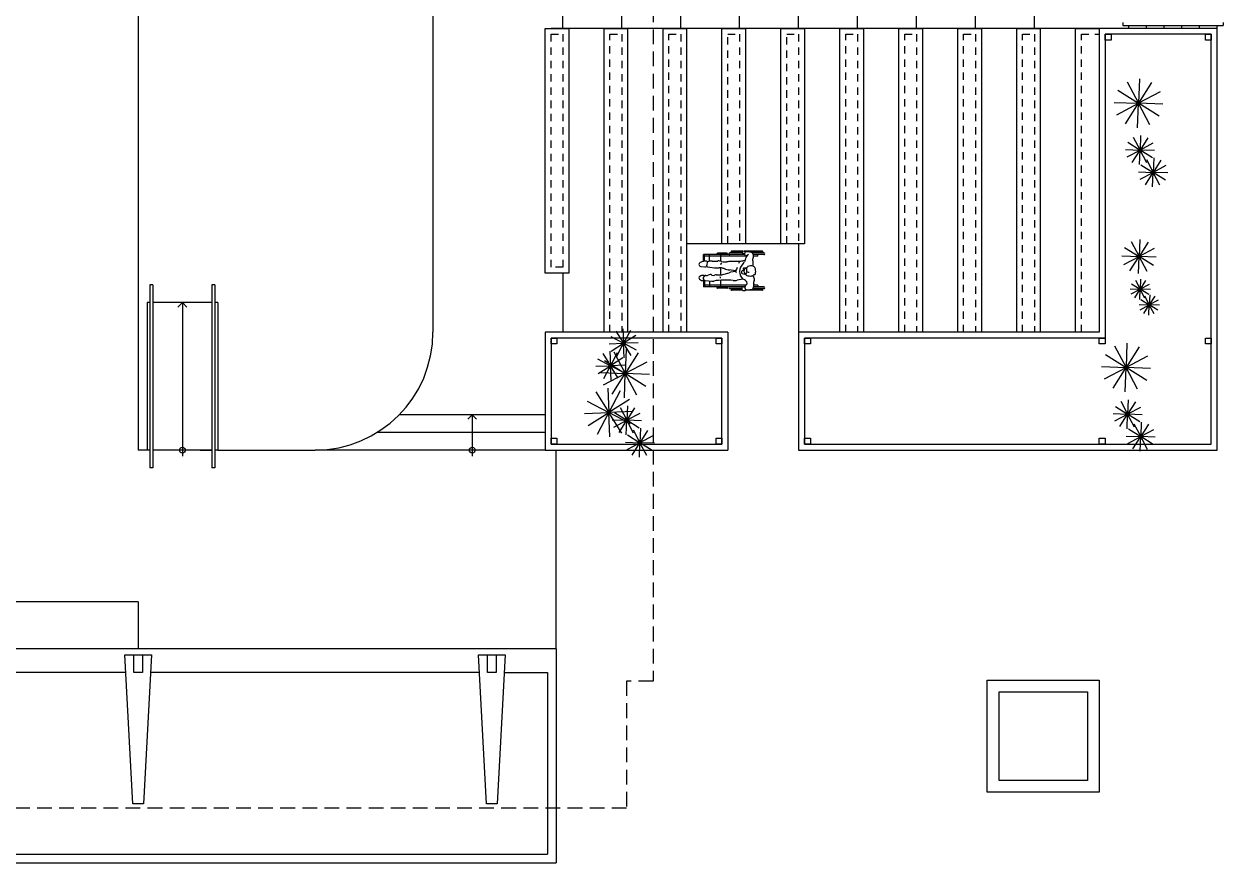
# Model space of a CAD drawing. Header units: inches. Extents: x 542787 to 543192, y 9574025 to 9574373.
# Drawn here: x 543090.91 to 543111.25, y 9574100.13 to 9574114.35 of the extents above; entities that cross this region are included whole.
import ezdxf

# ---------------------------------------------------------------- set-up
doc = ezdxf.new("R2010")
doc.units = ezdxf.units.IN
doc.header["$MEASUREMENT"] = 0
doc.linetypes.add('HIDDEN', pattern=[0.375, 0.25, -0.125])
doc.layers.add('I-ARQ', color=8, linetype='Continuous')

# ---------------------------------------------------------------- blocks, each defined once
blk = doc.blocks.new('MARACANAÚ')
at = {"layer": 'I-ARQ'}
for p, q in [((543235.94, 9574156.956), (543237.84, 9574156.956)), ((543235.94, 9574156.956), (543237.84, 9574156.956)), ((543235.94, 9574155.056), (543235.94, 9574156.956)), ((543237.84, 9574156.956), (543237.84, 9574155.056)), ((543236.14, 9574156.756), (543237.64, 9574156.756)), ((543236.14, 9574155.256), (543236.14, 9574156.756)), ((543237.64, 9574156.756), (543237.64, 9574155.256)), ((543237.64, 9574155.256), (543236.14, 9574155.256)), ((543237.84, 9574155.056), (543235.94, 9574155.056))]:
    blk.add_line(p, q, dxfattribs=at)
blk = doc.blocks.new('_Open90')
at = {"color": 0, "linetype": 'ByBlock', "lineweight": -2}
for p, q in [((0, 0), (-1, 0)), ((-0.5, 0.5), (0, 0)), ((0, 0), (-0.5, -0.5))]:
    blk.add_line(p, q, dxfattribs=at)

msp = doc.modelspace()

# ---------------------------------------------------------------- linework, layer by layer
at = {"layer": 'I-ARQ', "linetype": 'HIDDEN'}
for p, q in [((543101.581, 9574127.012), (543101.581, 9574103.212)), ((543101.581, 9574103.212), (543101.131, 9574103.212)), ((543101.131, 9574103.212), (543101.131, 9574101.062)), ((543101.131, 9574101.062), (543036.581, 9574101.062))]:
    msp.add_line(p, q, dxfattribs=at)
at = {"layer": 'I-ARQ'}
for p, q in [((543097.846, 9574121.13), (543097.846, 9574109.13)), ((543092.846, 9574120.63), (543092.846, 9574109.63)), ((543100.049, 9574114.28), (543100.049, 9574115.98)), ((543101.049, 9574114.28), (543101.049, 9574115.98)), ((543102.049, 9574114.28), (543102.049, 9574115.98)), ((543103.049, 9574114.28), (543103.049, 9574115.98)), ((543104.049, 9574114.28), (543104.049, 9574115.98)), ((543105.049, 9574114.28), (543105.049, 9574115.98)), ((543106.049, 9574114.28), (543106.049, 9574115.98)), ((543107.049, 9574114.28), (543107.049, 9574115.98)), ((543108.049, 9574114.28), (543108.049, 9574115.98)), ((543099.749, 9574110.13), (543099.749, 9574114.28)), ((543099.749, 9574114.28), (543100.149, 9574114.28)), ((543109.149, 9574114.28), (543099.849, 9574114.28)), ((543100.149, 9574114.28), (543100.149, 9574110.13)), ((543100.749, 9574109.13), (543100.749, 9574114.28)), ((543100.749, 9574114.28), (543101.149, 9574114.28)), ((543101.149, 9574114.28), (543101.149, 9574109.13)), ((543101.749, 9574109.13), (543101.749, 9574114.28)), ((543101.749, 9574114.28), (543102.149, 9574114.28)), ((543102.149, 9574114.28), (543102.149, 9574109.13)), ((543102.749, 9574110.63), (543102.749, 9574114.28)), ((543102.749, 9574114.28), (543103.149, 9574114.28)), ((543103.149, 9574114.28), (543103.149, 9574110.63)), ((543103.749, 9574110.63), (543103.749, 9574114.28)), ((543103.749, 9574114.28), (543104.149, 9574114.28)), ((543104.149, 9574114.28), (543104.149, 9574110.63)), ((543104.749, 9574109.13), (543104.749, 9574114.28)), ((543104.749, 9574114.28), (543105.149, 9574114.28)), ((543105.149, 9574114.28), (543105.149, 9574109.13)), ((543105.749, 9574114.28), (543106.149, 9574114.28)), ((543105.749, 9574109.13), (543105.749, 9574114.28)), ((543105.749, 9574114.28), (543106.149, 9574114.28)), ((543106.149, 9574114.28), (543106.149, 9574109.13)), ((543106.749, 9574109.13), (543106.749, 9574114.28)), ((543106.749, 9574114.28), (543107.149, 9574114.28)), ((543107.149, 9574114.28), (543107.149, 9574109.13)), ((543107.749, 9574109.13), (543107.749, 9574114.28)), ((543107.749, 9574114.28), (543108.149, 9574114.28)), ((543108.149, 9574114.28), (543108.149, 9574109.13)), ((543108.749, 9574109.13), (543108.749, 9574114.28)), ((543108.749, 9574114.28), (543109.149, 9574114.28)), ((543109.149, 9574114.28), (543109.149, 9574109.13)), ((543111.149, 9574114.28), (543109.149, 9574114.28)), ((543109.149, 9574114.28), (543109.149, 9574109.13)), ((543109.549, 9574114.38), (543109.549, 9574114.33)), ((543109.549, 9574114.33), (543111.249, 9574114.33)), ((543109.649, 9574114.28), (543109.649, 9574114.33)), ((543109.949, 9574114.28), (543109.949, 9574114.33)), ((543110.249, 9574114.28), (543110.249, 9574114.33)), ((543110.549, 9574114.28), (543110.549, 9574114.33)), ((543110.849, 9574114.28), (543110.849, 9574114.33)), ((543111.149, 9574114.28), (543111.149, 9574114.33)), ((543111.149, 9574107.13), (543111.149, 9574114.28)), ((543111.249, 9574114.38), (543111.249, 9574114.33)), ((543109.249, 9574114.08), (543109.249, 9574114.18)), ((543109.249, 9574114.18), (543109.349, 9574114.18)), ((543111.049, 9574114.18), (543109.249, 9574114.18)), ((543109.249, 9574114.18), (543109.249, 9574109.03)), ((543109.249, 9574114.08), (543109.249, 9574114.18)), ((543109.249, 9574114.18), (543109.349, 9574114.18)), ((543109.349, 9574114.08), (543109.249, 9574114.08)), ((543109.349, 9574114.08), (543109.249, 9574114.08)), ((543109.349, 9574114.18), (543109.349, 9574114.08)), ((543109.349, 9574114.18), (543109.349, 9574114.08)), ((543110.949, 9574114.08), (543110.949, 9574114.18)), ((543110.949, 9574114.18), (543111.049, 9574114.18)), ((543110.949, 9574114.08), (543110.949, 9574114.18)), ((543110.949, 9574114.18), (543111.049, 9574114.18)), ((543111.049, 9574114.08), (543110.949, 9574114.08)), ((543111.049, 9574114.08), (543110.949, 9574114.08)), ((543111.049, 9574114.18), (543111.049, 9574114.08)), ((543111.049, 9574107.23), (543111.049, 9574114.18)), ((543111.049, 9574114.18), (543111.049, 9574114.08)), ((543109.622, 9574113.376), (543109.815, 9574113.01)), ((543109.831, 9574113.424), (543109.815, 9574113.01)), ((543109.464, 9574113.231), (543109.815, 9574113.01)), ((543110.035, 9574113.36), (543109.815, 9574113.01)), ((543110.181, 9574113.203), (543109.815, 9574113.01)), ((543109.401, 9574113.026), (543109.815, 9574113.01)), ((543109.449, 9574112.817), (543109.815, 9574113.01)), ((543109.594, 9574112.66), (543109.815, 9574113.01)), ((543109.799, 9574112.596), (543109.815, 9574113.01)), ((543110.165, 9574112.789), (543109.815, 9574113.01)), ((543110.008, 9574112.644), (543109.815, 9574113.01)), ((543110.228, 9574112.994), (543109.815, 9574113.01)), ((543109.726, 9574112.436), (543109.841, 9574112.218)), ((543109.851, 9574112.464), (543109.841, 9574112.218)), ((543109.973, 9574112.427), (543109.841, 9574112.218)), ((543109.595, 9574112.227), (543109.841, 9574112.218)), ((543109.623, 9574112.103), (543109.841, 9574112.218)), ((543109.633, 9574112.349), (543109.841, 9574112.218)), ((543109.71, 9574112.009), (543109.841, 9574112.218)), ((543109.832, 9574111.972), (543109.841, 9574112.218)), ((543110.06, 9574112.333), (543109.841, 9574112.218)), ((543109.956, 9574112), (543109.841, 9574112.218)), ((543110.05, 9574112.087), (543109.841, 9574112.218)), ((543110.088, 9574112.209), (543109.841, 9574112.218)), ((543109.855, 9574111.969), (543110.063, 9574111.838)), ((543109.948, 9574112.056), (543110.063, 9574111.838)), ((543110.073, 9574112.084), (543110.063, 9574111.838)), ((543110.195, 9574112.047), (543110.063, 9574111.838)), ((543110.281, 9574111.953), (543110.063, 9574111.838)), ((543109.817, 9574111.847), (543110.063, 9574111.838)), ((543109.845, 9574111.723), (543110.063, 9574111.838)), ((543109.932, 9574111.629), (543110.063, 9574111.838)), ((543110.054, 9574111.592), (543110.063, 9574111.838)), ((543110.178, 9574111.62), (543110.063, 9574111.838)), ((543110.272, 9574111.707), (543110.063, 9574111.838)), ((543110.31, 9574111.829), (543110.063, 9574111.838)), ((543102.749, 9574110.63), (543102.149, 9574110.63)), ((543103.149, 9574110.63), (543102.749, 9574110.63)), ((543104.049, 9574110.63), (543102.849, 9574110.63)), ((543104.149, 9574110.63), (543103.749, 9574110.63)), ((543104.049, 9574110.63), (543104.049, 9574109.13)), ((543109.579, 9574110.566), (543109.824, 9574110.412)), ((543109.689, 9574110.668), (543109.824, 9574110.412)), ((543109.835, 9574110.702), (543109.824, 9574110.412)), ((543109.979, 9574110.657), (543109.824, 9574110.412)), ((543110.081, 9574110.547), (543109.824, 9574110.412)), ((543102.438, 9574110.331), (543102.438, 9574110.444)), ((543102.883, 9574110.444), (543102.438, 9574110.444)), ((543103.172, 9574110.419), (543102.438, 9574110.419)), ((543102.45, 9574110.333), (543102.45, 9574110.444)), ((543102.539, 9574110.333), (543102.539, 9574110.444)), ((543102.834, 9574110.469), (543102.673, 9574110.469)), ((543102.834, 9574110.452), (543102.673, 9574110.452)), ((543102.728, 9574110.334), (543102.728, 9574110.444)), ((543103.064, 9574110.327), (543102.866, 9574110.325)), ((543103.095, 9574110.476), (543102.883, 9574110.476)), ((543103.133, 9574110.444), (543102.883, 9574110.444)), ((543103.101, 9574110.502), (543102.91, 9574110.502)), ((543103.094, 9574110.486), (543102.91, 9574110.486)), ((543103.104, 9574110.503), (543103.117, 9574110.506)), ((543103.127, 9574110.504), (543103.136, 9574110.497)), ((543103.434, 9574110.502), (543103.129, 9574110.502)), ((543103.184, 9574110.434), (543103.161, 9574110.406)), ((543103.201, 9574110.444), (543103.167, 9574110.423)), ((543103.18, 9574110.429), (543103.18, 9574110.432)), ((543103.434, 9574110.486), (543103.226, 9574110.486)), ((543103.461, 9574110.476), (543103.262, 9574110.476)), ((543103.357, 9574110.444), (543103.276, 9574110.444)), ((543103.357, 9574110.419), (543103.284, 9574110.419)), ((543103.357, 9574110.419), (543103.357, 9574110.444)), ((543103.461, 9574110.444), (543103.357, 9574110.444)), ((543109.535, 9574110.423), (543109.824, 9574110.412)), ((543109.568, 9574110.277), (543109.824, 9574110.412)), ((543109.67, 9574110.167), (543109.824, 9574110.412)), ((543109.813, 9574110.122), (543109.824, 9574110.412)), ((543110.07, 9574110.258), (543109.824, 9574110.412)), ((543109.96, 9574110.156), (543109.824, 9574110.412)), ((543110.114, 9574110.401), (543109.824, 9574110.412)), ((543100.149, 9574110.13), (543099.749, 9574110.13)), ((543100.049, 9574110.13), (543100.049, 9574109.13)), ((543102.39, 9574110.244), (543102.456, 9574110.237)), ((543102.728, 9574110.101), (543102.728, 9574110.22)), ((543102.765, 9574110.106), (543102.869, 9574110.138)), ((543102.987, 9574110.17), (543102.867, 9574110.185)), ((543102.984, 9574110.159), (543102.896, 9574110.145)), ((543103.128, 9574110.184), (543103.114, 9574110.19)), ((543103.157, 9574110.216), (543103.121, 9574110.217)), ((543103.126, 9574110.151), (543103.127, 9574110.175)), ((543103.126, 9574110.149), (543103.129, 9574110.125)), ((543103.164, 9574110.22), (543103.15, 9574110.212)), ((543103.163, 9574110.207), (543103.164, 9574110.182)), ((543103.277, 9574110.247), (543103.278, 9574110.313)), ((543093.046, 9574109.93), (543093.046, 9574106.83)), ((543093.096, 9574109.93), (543093.046, 9574109.93)), ((543093.096, 9574109.93), (543093.096, 9574106.83)), ((543094.096, 9574109.93), (543094.096, 9574106.83)), ((543094.146, 9574109.93), (543094.096, 9574109.93)), ((543094.146, 9574109.93), (543094.146, 9574106.83)), ((543102.431, 9574110.032), (543102.441, 9574110.016)), ((543102.433, 9574110.058), (543102.452, 9574110.081)), ((543102.438, 9574110.008), (543102.438, 9574109.9)), ((543103.151, 9574109.925), (543102.438, 9574109.925)), ((543102.45, 9574110.008), (543102.45, 9574109.9)), ((543102.456, 9574110.007), (543102.58, 9574109.995)), ((543102.539, 9574109.999), (543102.539, 9574109.9)), ((543102.659, 9574110.101), (543102.727, 9574110.101)), ((543102.728, 9574109.9), (543102.728, 9574110.011)), ((543103.109, 9574110.027), (543103.006, 9574110.009)), ((543103.158, 9574110.101), (543103.139, 9574110.111)), ((543103.357, 9574109.925), (543103.291, 9574109.925)), ((543103.357, 9574109.925), (543103.357, 9574109.9)), ((543109.697, 9574109.95), (543109.843, 9574109.858)), ((543109.763, 9574110.01), (543109.843, 9574109.858)), ((543109.85, 9574110.03), (543109.843, 9574109.858)), ((543109.935, 9574110.004), (543109.843, 9574109.858)), ((543109.996, 9574109.938), (543109.843, 9574109.858)), ((543102.883, 9574109.9), (543102.438, 9574109.9)), ((543102.834, 9574109.892), (543102.673, 9574109.892)), ((543102.834, 9574109.875), (543102.673, 9574109.875)), ((543103.1, 9574109.9), (543102.883, 9574109.9)), ((543103.084, 9574109.868), (543102.883, 9574109.868)), ((543103.087, 9574109.858), (543102.91, 9574109.858)), ((543103.098, 9574109.842), (543102.91, 9574109.842)), ((543103.132, 9574109.9), (543103.112, 9574109.9)), ((543103.113, 9574109.837), (543103.136, 9574109.837)), ((543103.434, 9574109.842), (543103.152, 9574109.842)), ((543103.179, 9574109.849), (543103.261, 9574109.857)), ((543103.434, 9574109.858), (543103.262, 9574109.858)), ((543103.461, 9574109.868), (543103.275, 9574109.868)), ((543103.357, 9574109.9), (543103.284, 9574109.9)), ((543103.461, 9574109.9), (543103.357, 9574109.9)), ((543109.671, 9574109.864), (543109.843, 9574109.858)), ((543109.69, 9574109.777), (543109.843, 9574109.858)), ((543109.751, 9574109.712), (543109.843, 9574109.858)), ((543109.836, 9574109.685), (543109.843, 9574109.858)), ((543109.924, 9574109.705), (543109.843, 9574109.858)), ((543109.989, 9574109.766), (543109.843, 9574109.858)), ((543110.016, 9574109.851), (543109.843, 9574109.858)), ((543109.918, 9574109.744), (543109.998, 9574109.592)), ((543110.005, 9574109.764), (543109.998, 9574109.592)), ((543110.09, 9574109.738), (543109.998, 9574109.592)), ((543092.846, 9574109.63), (543092.846, 9574107.13)), ((543093.046, 9574109.63), (543092.996, 9574109.63)), ((543092.996, 9574109.63), (543092.996, 9574107.13)), ((543094.096, 9574109.63), (543093.096, 9574109.63)), ((543094.196, 9574109.63), (543094.146, 9574109.63)), ((543094.196, 9574109.63), (543094.196, 9574107.13)), ((543109.826, 9574109.598), (543109.998, 9574109.592)), ((543109.846, 9574109.511), (543109.998, 9574109.592)), ((543109.852, 9574109.684), (543109.998, 9574109.592)), ((543109.906, 9574109.446), (543109.998, 9574109.592)), ((543109.992, 9574109.419), (543109.998, 9574109.592)), ((543110.151, 9574109.672), (543109.998, 9574109.592)), ((543110.079, 9574109.439), (543109.998, 9574109.592)), ((543110.144, 9574109.5), (543109.998, 9574109.592)), ((543110.171, 9574109.585), (543109.998, 9574109.592)), ((543102.849, 9574109.13), (543099.749, 9574109.13)), ((543099.749, 9574109.13), (543099.749, 9574107.13)), ((543101.149, 9574109.13), (543100.749, 9574109.13)), ((543100.948, 9574109.149), (543101.08, 9574108.941)), ((543101.07, 9574109.187), (543101.08, 9574108.941)), ((543101.195, 9574109.159), (543101.08, 9574108.941)), ((543102.149, 9574109.13), (543101.749, 9574109.13)), ((543102.849, 9574109.13), (543102.849, 9574107.13)), ((543109.149, 9574109.13), (543104.049, 9574109.13)), ((543104.049, 9574109.13), (543104.049, 9574107.13)), ((543105.149, 9574109.13), (543104.749, 9574109.13)), ((543106.149, 9574109.13), (543105.749, 9574109.13)), ((543107.149, 9574109.13), (543106.749, 9574109.13)), ((543108.149, 9574109.13), (543107.749, 9574109.13)), ((543109.149, 9574109.13), (543108.749, 9574109.13)), ((543102.749, 9574109.03), (543099.849, 9574109.03)), ((543099.849, 9574109.03), (543099.849, 9574107.23)), ((543099.849, 9574108.93), (543099.849, 9574109.03)), ((543099.849, 9574109.03), (543099.949, 9574109.03)), ((543099.949, 9574108.93), (543099.849, 9574108.93)), ((543099.949, 9574109.03), (543099.949, 9574108.93)), ((543100.833, 9574108.931), (543101.08, 9574108.941)), ((543100.861, 9574109.056), (543101.08, 9574108.941)), ((543100.871, 9574108.809), (543101.08, 9574108.941)), ((543100.964, 9574108.723), (543101.08, 9574108.941)), ((543101.288, 9574109.072), (543101.08, 9574108.941)), ((543101.326, 9574108.95), (543101.08, 9574108.941)), ((543101.089, 9574108.694), (543101.08, 9574108.941)), ((543101.211, 9574108.732), (543101.08, 9574108.941)), ((543101.298, 9574108.826), (543101.08, 9574108.941)), ((543102.649, 9574108.93), (543102.649, 9574109.03)), ((543102.649, 9574109.03), (543102.749, 9574109.03)), ((543102.749, 9574108.93), (543102.649, 9574108.93)), ((543102.749, 9574107.23), (543102.749, 9574109.03)), ((543102.749, 9574109.03), (543102.749, 9574108.93)), ((543109.249, 9574109.03), (543104.149, 9574109.03)), ((543104.149, 9574109.03), (543104.149, 9574107.23)), ((543104.149, 9574108.93), (543104.149, 9574109.03)), ((543104.149, 9574109.03), (543104.249, 9574109.03)), ((543104.249, 9574108.93), (543104.149, 9574108.93)), ((543104.249, 9574109.03), (543104.249, 9574108.93)), ((543109.149, 9574108.93), (543109.149, 9574109.03)), ((543109.149, 9574109.03), (543109.249, 9574109.03)), ((543109.249, 9574108.93), (543109.149, 9574108.93)), ((543109.249, 9574109.03), (543109.249, 9574108.93)), ((543109.41, 9574108.897), (543109.604, 9574108.531)), ((543109.619, 9574108.944), (543109.604, 9574108.531)), ((543110.949, 9574108.93), (543110.949, 9574109.03)), ((543110.949, 9574109.03), (543111.049, 9574109.03)), ((543111.049, 9574108.93), (543110.949, 9574108.93)), ((543111.049, 9574109.03), (543111.049, 9574108.93)), ((543100.726, 9574108.769), (543100.858, 9574108.561)), ((543100.848, 9574108.807), (543100.858, 9574108.561)), ((543100.973, 9574108.779), (543100.858, 9574108.561)), ((543100.915, 9574108.794), (543101.108, 9574108.427)), ((543101.124, 9574108.841), (543101.108, 9574108.427)), ((543101.329, 9574108.778), (543101.108, 9574108.427)), ((543109.253, 9574108.751), (543109.604, 9574108.531)), ((543109.824, 9574108.881), (543109.604, 9574108.531)), ((543109.97, 9574108.724), (543109.604, 9574108.531)), ((543100.611, 9574108.551), (543100.858, 9574108.561)), ((543100.64, 9574108.676), (543100.858, 9574108.561)), ((543100.649, 9574108.429), (543100.858, 9574108.561)), ((543100.743, 9574108.343), (543100.858, 9574108.561)), ((543100.758, 9574108.648), (543101.108, 9574108.427)), ((543101.066, 9574108.692), (543100.858, 9574108.561)), ((543101.104, 9574108.57), (543100.858, 9574108.561)), ((543100.989, 9574108.352), (543100.858, 9574108.561)), ((543100.867, 9574108.314), (543100.858, 9574108.561)), ((543101.076, 9574108.446), (543100.858, 9574108.561)), ((543101.475, 9574108.621), (543101.108, 9574108.427)), ((543109.19, 9574108.547), (543109.604, 9574108.531)), ((543109.237, 9574108.338), (543109.604, 9574108.531)), ((543109.383, 9574108.18), (543109.604, 9574108.531)), ((543109.588, 9574108.117), (543109.604, 9574108.531)), ((543109.954, 9574108.31), (543109.604, 9574108.531)), ((543109.797, 9574108.165), (543109.604, 9574108.531)), ((543110.017, 9574108.515), (543109.604, 9574108.531)), ((543100.695, 9574108.443), (543101.108, 9574108.427)), ((543100.742, 9574108.234), (543101.108, 9574108.427)), ((543100.888, 9574108.077), (543101.108, 9574108.427)), ((543101.093, 9574108.014), (543101.108, 9574108.427)), ((543101.459, 9574108.207), (543101.108, 9574108.427)), ((543101.302, 9574108.061), (543101.108, 9574108.427)), ((543101.522, 9574108.412), (543101.108, 9574108.427)), ((543100.61, 9574108.119), (543100.831, 9574107.769)), ((543100.815, 9574108.182), (543100.831, 9574107.769)), ((543101.024, 9574108.135), (543100.831, 9574107.769)), ((543100.465, 9574107.962), (543100.831, 9574107.769)), ((543101.181, 9574107.989), (543100.831, 9574107.769)), ((543101.145, 9574107.882), (543101.135, 9574107.635)), ((543109.515, 9574107.957), (543109.63, 9574107.739)), ((543109.64, 9574107.985), (543109.63, 9574107.739)), ((543109.762, 9574107.947), (543109.63, 9574107.739)), ((543099.749, 9574107.73), (543097.274, 9574107.73)), ((543100.417, 9574107.753), (543100.831, 9574107.769)), ((543100.48, 9574107.548), (543100.831, 9574107.769)), ((543100.638, 9574107.403), (543100.831, 9574107.769)), ((543101.245, 9574107.785), (543100.831, 9574107.769)), ((543100.847, 9574107.355), (543100.831, 9574107.769)), ((543101.051, 9574107.418), (543100.831, 9574107.769)), ((543101.197, 9574107.576), (543100.831, 9574107.769)), ((543100.927, 9574107.767), (543101.135, 9574107.635)), ((543101.02, 9574107.854), (543101.135, 9574107.635)), ((543101.267, 9574107.844), (543101.135, 9574107.635)), ((543101.353, 9574107.75), (543101.135, 9574107.635)), ((543109.384, 9574107.748), (543109.63, 9574107.739)), ((543109.412, 9574107.624), (543109.63, 9574107.739)), ((543109.422, 9574107.87), (543109.63, 9574107.739)), ((543109.499, 9574107.53), (543109.63, 9574107.739)), ((543109.621, 9574107.492), (543109.63, 9574107.739)), ((543109.848, 9574107.854), (543109.63, 9574107.739)), ((543109.745, 9574107.521), (543109.63, 9574107.739)), ((543109.839, 9574107.607), (543109.63, 9574107.739)), ((543109.877, 9574107.729), (543109.63, 9574107.739)), ((543100.889, 9574107.645), (543101.135, 9574107.635)), ((543100.917, 9574107.52), (543101.135, 9574107.635)), ((543101.004, 9574107.427), (543101.135, 9574107.635)), ((543101.126, 9574107.389), (543101.135, 9574107.635)), ((543101.25, 9574107.417), (543101.135, 9574107.635)), ((543101.344, 9574107.504), (543101.135, 9574107.635)), ((543101.382, 9574107.626), (543101.135, 9574107.635)), ((543101.242, 9574107.473), (543101.357, 9574107.255)), ((543101.367, 9574107.502), (543101.357, 9574107.255)), ((543109.644, 9574107.49), (543109.852, 9574107.359)), ((543109.737, 9574107.577), (543109.852, 9574107.359)), ((543109.862, 9574107.605), (543109.852, 9574107.359)), ((543109.984, 9574107.567), (543109.852, 9574107.359)), ((543110.07, 9574107.474), (543109.852, 9574107.359)), ((543099.749, 9574107.43), (543096.9, 9574107.43)), ((543099.849, 9574107.23), (543099.849, 9574107.33)), ((543099.849, 9574107.33), (543099.949, 9574107.33)), ((543099.949, 9574107.33), (543099.949, 9574107.23)), ((543101.148, 9574107.387), (543101.357, 9574107.255)), ((543101.488, 9574107.464), (543101.357, 9574107.255)), ((543101.575, 9574107.37), (543101.357, 9574107.255)), ((543102.649, 9574107.23), (543102.649, 9574107.33)), ((543102.649, 9574107.33), (543102.749, 9574107.33)), ((543102.749, 9574107.33), (543102.749, 9574107.23)), ((543104.149, 9574107.23), (543104.149, 9574107.33)), ((543104.149, 9574107.33), (543104.249, 9574107.33)), ((543104.249, 9574107.33), (543104.249, 9574107.23)), ((543109.149, 9574107.23), (543109.149, 9574107.33)), ((543109.149, 9574107.33), (543109.249, 9574107.33)), ((543109.249, 9574107.33), (543109.249, 9574107.23)), ((543109.606, 9574107.368), (543109.852, 9574107.359)), ((543109.634, 9574107.244), (543109.852, 9574107.359)), ((543109.721, 9574107.15), (543109.852, 9574107.359)), ((543109.843, 9574107.112), (543109.852, 9574107.359)), ((543109.967, 9574107.141), (543109.852, 9574107.359)), ((543110.061, 9574107.227), (543109.852, 9574107.359)), ((543110.099, 9574107.349), (543109.852, 9574107.359)), ((543092.996, 9574107.13), (543092.846, 9574107.13)), ((543093.046, 9574107.13), (543092.996, 9574107.13)), ((543094.096, 9574107.13), (543093.096, 9574107.13)), ((543093.896, 9574107.13), (543094.096, 9574107.13)), ((543094.196, 9574107.13), (543094.146, 9574107.13)), ((543094.196, 9574107.13), (543095.846, 9574107.13)), ((543099.749, 9574107.13), (543095.846, 9574107.13)), ((543099.749, 9574107.13), (543102.849, 9574107.13)), ((543099.849, 9574107.23), (543102.749, 9574107.23)), ((543099.949, 9574107.23), (543099.849, 9574107.23)), ((543099.938, 9574103.76), (543099.938, 9574107.13)), ((543101.111, 9574107.265), (543101.357, 9574107.255)), ((543101.139, 9574107.14), (543101.357, 9574107.255)), ((543101.226, 9574107.047), (543101.357, 9574107.255)), ((543101.348, 9574107.009), (543101.357, 9574107.255)), ((543101.472, 9574107.037), (543101.357, 9574107.255)), ((543101.566, 9574107.124), (543101.357, 9574107.255)), ((543101.603, 9574107.246), (543101.357, 9574107.255)), ((543102.749, 9574107.23), (543102.649, 9574107.23)), ((543104.049, 9574107.13), (543111.149, 9574107.13)), ((543104.149, 9574107.23), (543111.049, 9574107.23)), ((543104.249, 9574107.23), (543104.149, 9574107.23)), ((543109.249, 9574107.23), (543109.149, 9574107.23)), ((543093.096, 9574106.83), (543093.046, 9574106.83)), ((543094.146, 9574106.83), (543094.096, 9574106.83)), ((543092.846, 9574104.56), (543075.634, 9574104.56)), ((543092.846, 9574104.56), (543092.846, 9574103.76)), ((543093.071, 9574103.76), (543056.621, 9574103.76)), ((543099.938, 9574103.76), (543060.755, 9574103.76)), ((543092.754, 9574101.13), (543092.621, 9574103.66)), ((543092.621, 9574103.66), (543093.071, 9574103.66)), ((543092.771, 9574103.36), (543092.771, 9574103.66)), ((543092.771, 9574103.66), (543092.921, 9574103.66)), ((543092.921, 9574103.66), (543092.921, 9574103.36)), ((543093.071, 9574103.66), (543092.938, 9574101.13)), ((543098.754, 9574101.13), (543098.621, 9574103.66)), ((543098.621, 9574103.66), (543099.071, 9574103.66)), ((543098.771, 9574103.66), (543098.921, 9574103.66)), ((543098.771, 9574103.36), (543098.771, 9574103.66)), ((543098.921, 9574103.66), (543098.921, 9574103.36)), ((543099.071, 9574103.66), (543098.938, 9574101.13)), ((543099.938, 9574103.76), (543099.938, 9574100.13)), ((543092.637, 9574103.36), (543087.055, 9574103.36)), ((543092.921, 9574103.36), (543092.771, 9574103.36)), ((543098.637, 9574103.36), (543093.055, 9574103.36)), ((543098.921, 9574103.36), (543098.771, 9574103.36)), ((543099.055, 9574103.36), (543099.788, 9574103.36)), ((543099.788, 9574103.36), (543099.788, 9574100.28)), ((543092.938, 9574101.13), (543092.754, 9574101.13)), ((543098.938, 9574101.13), (543098.754, 9574101.13)), ((543055.904, 9574100.28), (543099.788, 9574100.28)), ((543055.754, 9574100.13), (543099.938, 9574100.13))]:
    msp.add_line(p, q, dxfattribs=at)
at = {"layer": 'I-ARQ', "linetype": 'HIDDEN', "ltscale": 0.5}
for p, q in [((543099.849, 9574110.23), (543099.849, 9574114.18)), ((543099.849, 9574114.18), (543100.049, 9574114.18)), ((543100.049, 9574114.18), (543100.049, 9574110.23)), ((543100.849, 9574109.13), (543100.849, 9574114.18)), ((543100.849, 9574114.18), (543101.049, 9574114.18)), ((543101.049, 9574114.18), (543101.049, 9574109.13)), ((543101.849, 9574109.13), (543101.849, 9574114.18)), ((543101.849, 9574114.18), (543102.049, 9574114.18)), ((543102.049, 9574114.18), (543102.049, 9574109.13)), ((543102.849, 9574110.63), (543102.849, 9574114.18)), ((543102.849, 9574114.18), (543103.049, 9574114.18)), ((543103.049, 9574114.18), (543103.049, 9574110.63)), ((543103.849, 9574110.63), (543103.849, 9574114.18)), ((543103.849, 9574114.18), (543104.049, 9574114.18)), ((543104.049, 9574114.18), (543104.049, 9574110.63)), ((543104.849, 9574109.13), (543104.849, 9574114.18)), ((543104.849, 9574114.18), (543105.049, 9574114.18)), ((543105.049, 9574114.18), (543105.049, 9574109.13)), ((543105.849, 9574109.13), (543105.849, 9574114.18)), ((543105.849, 9574114.18), (543106.049, 9574114.18)), ((543106.049, 9574114.18), (543106.049, 9574109.13)), ((543106.849, 9574109.13), (543106.849, 9574114.18)), ((543106.849, 9574114.18), (543107.049, 9574114.18)), ((543107.049, 9574114.18), (543107.049, 9574109.13)), ((543107.849, 9574109.13), (543107.849, 9574114.18)), ((543107.849, 9574114.18), (543108.049, 9574114.18)), ((543108.049, 9574114.18), (543108.049, 9574109.13)), ((543108.849, 9574109.13), (543108.849, 9574114.18)), ((543108.849, 9574114.18), (543109.149, 9574114.18)), ((543109.149, 9574114.18), (543109.149, 9574109.13)), ((543103.049, 9574110.63), (543102.849, 9574110.63)), ((543104.049, 9574110.63), (543103.849, 9574110.63)), ((543100.049, 9574110.23), (543099.849, 9574110.23)), ((543101.049, 9574109.13), (543100.849, 9574109.13)), ((543102.049, 9574109.13), (543101.849, 9574109.13)), ((543105.049, 9574109.13), (543104.849, 9574109.13)), ((543106.049, 9574109.13), (543105.849, 9574109.13)), ((543107.049, 9574109.13), (543106.849, 9574109.13)), ((543108.049, 9574109.13), (543107.849, 9574109.13)), ((543109.149, 9574109.13), (543108.849, 9574109.13))]:
    msp.add_line(p, q, dxfattribs=at)
at = {"layer": 'I-ARQ'}
for points in [[(543093.596, 9574109.48), (543093.596, 9574107.03)], [(543098.512, 9574107.58), (543098.512, 9574107.03)]]:
    msp.add_lwpolyline(points, dxfattribs=at)
for centre in [(543093.596, 9574107.13), (543098.512, 9574107.13)]:
    msp.add_circle(centre, 0.05, dxfattribs=at)
for centre, radius, start, end in [((543102.467, 9574110.146), 0.187, 99.023, 117.4622), ((543102.508, 9574109.982), 0.355, 98.261, 101.3967), ((543102.47, 9574110.244), 0.0906, 62.6529, 98.261), ((543102.531, 9574110.294), 0.0365, 104.8355, 163.4823), ((543102.572, 9574110.137), 0.198, 86.3024, 104.8355), ((543102.628, 9574111.006), 0.673, 266.3024, 274.4975), ((543102.673, 9574110.46), 0.00864, 90, 270), ((543102.696, 9574110.142), 0.195, 74.1699, 94.4975), ((543102.803, 9574110.52), 0.199, 254.1699, 277.4493), ((543102.867, 9574110.03), 0.295, 90.312, 97.4493), ((543102.834, 9574110.46), 0.00864, 270, 90), ((543102.883, 9574110.46), 0.0159, 90, 270), ((543102.91, 9574110.494), 0.00794, 90, 270), ((543103.081, 9574110.276), 0.0554, 115.1049, 158.8275), ((543103.135, 9574110.108), 0.23, 90.5698, 108.0744), ((543103.126, 9574110.484), 0.032, 154.4064, 217.78), ((543103.105, 9574110.494), 0.00949, 100.699, 154.4064), ((543103.111, 9574110.473), 0.0134, 217.78, 277.8265), ((543103.073, 9574110.335), 0.0567, 310.6612, 345.644), ((543103.116, 9574110.435), 0.0245, 49.4894, 97.8265), ((543103.12, 9574110.493), 0.013, 53.805, 100.699), ((543103.562, 9574110.21), 0.447, 155.8172, 165.644), ((543103.214, 9574110.457), 0.0817, 166.2891, 194.3528), ((543103.153, 9574110.472), 0.0187, 89.2953, 166.2891), ((543103.156, 9574110.442), 0.0216, 194.3528, 301.0291), ((543103.129, 9574110.488), 0.0112, 346.4185, 53.805), ((543103.143, 9574109.671), 0.82, 83.5457, 89.2953), ((543103.206, 9574110.37), 0.0578, 141.1007, 155.8172), ((543103.227, 9574110.416), 0.0693, 59.4259, 83.5457), ((543103.227, 9574110.416), 0.0693, 55.4123, 59.4259), ((543103.254, 9574110.456), 0.0213, 356.2268, 55.4123), ((543103.314, 9574110.36), 0.0463, 143.1315, 206.463), ((543103.222, 9574110.314), 0.0567, 358.7191, 26.463), ((543103.331, 9574110.451), 0.0555, 176.2268, 205.2149), ((543103.246, 9574110.411), 0.0382, 323.1315, 12.1076), ((543103.246, 9574110.411), 0.0382, 12.1076, 25.2149), ((543103.434, 9574110.494), 0.00794, 270, 90), ((543103.461, 9574110.46), 0.0159, 270, 90), ((543102.394, 9574110.279), 0.035, 111.9692, 263.7627), ((543102.466, 9574110.326), 0.0899, 263.7627, 289.5493), ((543102.643, 9574110.26), 0.154, 163.4823, 181.2881), ((543102.512, 9574110.257), 0.0223, 181.2881, 225.4711), ((543102.512, 9574110.257), 0.0223, 225.4711, 261.839), ((543102.833, 9574112.5), 2.288, 261.839, 265.583), ((543102.675, 9574110.455), 0.237, 265.583, 276.056), ((543102.719, 9574110.047), 0.173, 86.9641, 96.056), ((543102.773, 9574110.256), 0.0518, 118.693, 164.3358), ((543102.719, 9574110.047), 0.173, 67.3879, 86.9641), ((543102.905, 9574110.495), 0.312, 247.3879, 265.668), ((543102.933, 9574109.926), 0.222, 99.5756, 106.9445), ((543102.829, 9574110.261), 0.183, 327.274, 351.2195), ((543102.825, 9574110.079), 0.179, 19.3703, 27.8163), ((543103.227, 9574110.156), 0.179, 130.6612, 226.6858), ((543103.103, 9574110.145), 0.0246, 117.295, 248.468), ((543103.133, 9574110.086), 0.0912, 93.7076, 117.295), ((543103.134, 9574110.224), 0.11, 248.468, 270.2381), ((543103.12, 9574110.203), 0.014, 87.8272, 244.231), ((543103.135, 9574110.15), 0.00943, 177.1058, 187.5231), ((543103.172, 9574110.172), 0.0452, 119.7251, 177.1058), ((543103.148, 9574110.128), 0.0189, 187.5231, 241.3712), ((543103.177, 9574110.113), 0.022, 149.1701, 249.5864), ((543102.843, 9574110.312), 0.366, 329.1701, 334.8848), ((543103.199, 9574110.209), 0.0364, 112.3739, 183.0345), ((543103.2, 9574110.182), 0.0364, 180, 285.4377), ((543103.236, 9574110.119), 0.134, 72.351, 112.3739), ((543103.236, 9574110.119), 0.134, 68.1335, 72.351), ((543103.267, 9574110.196), 0.0513, 10.0443, 68.1335), ((543103.299, 9574110.12), 0.0187, 270.9535, 350.2167), ((543103.068, 9574110.16), 0.253, 350.2167, 10.0443), ((543102.387, 9574110.05), 0.0283, 119.1731, 227.1659), ((543102.421, 9574110.078), 0.0719, 222.4258, 290.3571), ((543102.424, 9574110), 0.0903, 82.1443, 124.0277), ((543102.45, 9574110.044), 0.0225, 140.0692, 212.0961), ((543102.433, 9574110.049), 0.0411, 57.7219, 84.8934), ((543102.458, 9574110.026), 0.0196, 212.0961, 264.8929), ((543102.471, 9574110.065), 0.0248, 79.8776, 140.0692), ((543102.485, 9574110.143), 0.0546, 259.8776, 302.0847), ((543102.548, 9574110.043), 0.0635, 61.1107, 122.0847), ((543102.604, 9574110.146), 0.054, 241.1107, 290.1272), ((543102.59, 9574110.112), 0.117, 264.8929, 279.4895), ((543102.814, 9574108.774), 1.24, 84.1619, 99.4895), ((543102.658, 9574109.998), 0.103, 89.7461, 110.1272), ((543102.699, 9574110.051), 0.0256, 349.3771, 45.3134), ((543102.728, 9574110.227), 0.126, 269.7461, 286.9445), ((543102.965, 9574110.252), 0.246, 264.1619, 279.6849), ((543103.088, 9574109.938), 0.0916, 19.9444, 76.9452), ((543103.205, 9574109.877), 0.0729, 124.5485, 158.1434), ((543103.148, 9574109.959), 0.0276, 304.5485, 19.9444), ((543103.232, 9574110.261), 0.18, 249.5864, 276.4099), ((543103.247, 9574110.127), 0.0458, 276.4099, 302.8016), ((543103.247, 9574110.127), 0.0458, 302.8016, 311.3289), ((543103.383, 9574110.129), 0.119, 199.7257, 217.5222), ((543103.3, 9574110.067), 0.0351, 90.9535, 131.3289), ((543103.368, 9574109.967), 0.0827, 153.5166, 196.5694), ((543103.237, 9574109.928), 0.0545, 337.1485, 16.5694), ((543103.249, 9574110.026), 0.0503, 333.5166, 37.5222), ((543102.673, 9574109.884), 0.00864, 90, 270), ((543102.834, 9574109.884), 0.00864, 270, 90), ((543102.883, 9574109.884), 0.0159, 90, 270), ((543102.91, 9574109.85), 0.00794, 90, 270), ((543103.123, 9574109.872), 0.0392, 156.7071, 186.5163), ((543103.123, 9574109.872), 0.0392, 186.5163, 201.8909), ((543103.106, 9574109.88), 0.0209, 74.409, 156.7071), ((543103.123, 9574109.872), 0.0392, 201.8909, 230.9982), ((543103.113, 9574109.86), 0.0233, 230.9982, 270.3734), ((543103.122, 9574109.935), 0.0369, 254.409, 293.6829), ((543103.175, 9574109.889), 0.0403, 158.1434, 276.1738), ((543103.136, 9574109.863), 0.026, 270.3734, 306.1191), ((543103.136, 9574109.863), 0.026, 306.1191, 334.0963), ((543103.259, 9574109.875), 0.0178, 276.1738, 335.7407), ((543103.259, 9574109.875), 0.0178, 335.7407, 348.553), ((543103.456, 9574109.835), 0.184, 157.1485, 168.553), ((543103.434, 9574109.85), 0.00794, 270, 90), ((543103.461, 9574109.884), 0.0159, 270, 90), ((543095.846, 9574109.13), 2, 270, 0)]:
    msp.add_arc(centre, radius, start, end, dxfattribs=at)

# ---------------------------------------------------------------- block references
at = {"layer": 'I-ARQ', "rotation": 270}
msp.add_blockref('MARACANAÚ', (-9031047.807, 10117339.169), dxfattribs=at)
at = {"layer": 'I-ARQ', "xscale": 0.15, "yscale": 0.15, "zscale": 0.15, "rotation": 89.99999999999999}
for p in [(543093.596, 9574109.63), (543098.512, 9574107.73)]:
    msp.add_blockref('_Open90', p, dxfattribs=at)

doc.saveas('drawing.dxf')
